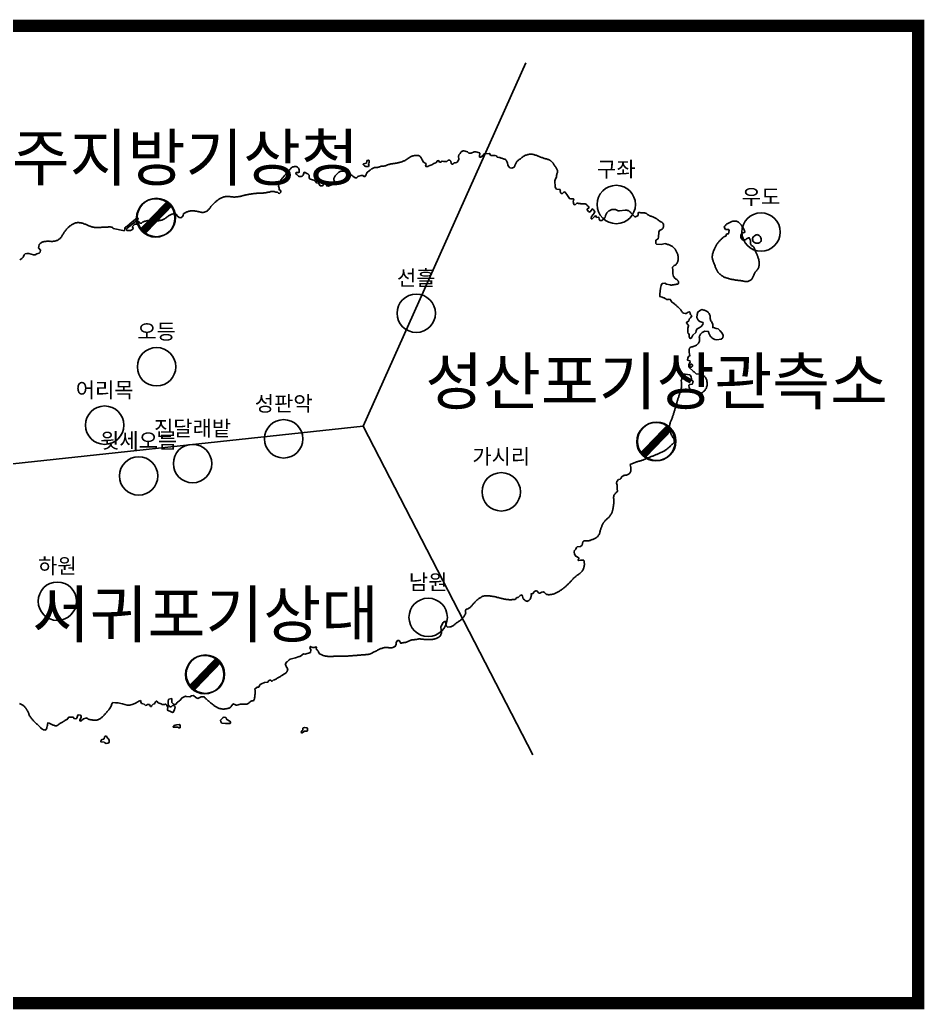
# Model space of a CAD drawing. Header units: millimetres. Extents: x -19392 to 580976, y -49129 to 736091.
# Drawn here: x 147142 to 206020, y -49129 to 15304 of the extents above; entities that cross this region are included whole.
import ezdxf
from ezdxf.enums import TextEntityAlignment as Align

# ---------------------------------------------------------------- set-up
doc = ezdxf.new("R2010")
doc.units = ezdxf.units.MM
for name, color, linetype in [('2122', 7, 'Continuous'), ('AWS', 4, 'Continuous'), ('AWS명', 2, 'Continuous'), ('EL', 2, 'Continuous'), ('Point', 1, 'Continuous'), ('관측소명', 3, 'Continuous'), ('기상청', 1, 'Continuous'), ('티센', 6, 'Continuous')]:
    doc.layers.add(name, color=color, linetype=linetype)
doc.styles.get("Standard").update_dxf_attribs({"font": ''})
doc.styles.get('Standard').set_extended_font_data('Gulim')

# ---------------------------------------------------------------- blocks, each defined once
blk = doc.blocks.new('관측소(기상청)')
at = {"layer": '기상청', "const_width": 500}
blk.add_lwpolyline([(821, 874), (-914, -926)], dxfattribs=at)
at = {"layer": '기상청'}
blk.add_circle((-46, -26), 1250, dxfattribs=at)

msp = doc.modelspace()

# ---------------------------------------------------------------- linework, layer by layer
at = {"linetype": 'Continuous', "const_width": 800}
msp.add_lwpolyline([(107223, -48729), (107223, 14904), (205620, 14904), (205620, -48729)], close=True, dxfattribs=at)
at = {"layer": '2122', "color": 7}
for points in [[(179840, -22147), (179874, -22223), (179881, -22326), (179904, -22396), (179996, -22469), (180037, -22505), (180079, -22540), (180121, -22565), (180159, -22575), (180204, -22567), (180248, -22543), (180290, -22508), (180327, -22466), (180331, -22460), (180360, -22420), (180383, -22375), (180401, -22328), (180410, -22302), (180427, -22255), (180441, -22207), (180455, -22159), (180461, -22137), (180432, -22078), (180514, -22070), (180641, -21922), (180729, -21880), (180766, -21883), (180828, -21906), (180933, -22026), (180990, -22027), (181121, -21966), (181121, -21966), (181209, -21949), (181253, -21961), (181293, -21988), (181332, -22024), (181371, -22062), (181410, -22097), (181417, -22101), (181462, -22118), (181511, -22129), (181560, -22134), (181611, -22136), (181663, -22133), (181714, -22126), (181766, -22116), (181817, -22104), (181826, -22101), (181875, -22091), (181922, -22078), (181969, -22062), (182015, -22044), (182061, -22024), (182106, -22001), (182151, -21977), (182195, -21951), (182238, -21924), (182281, -21895), (182323, -21866), (182365, -21836), (182366, -21836), (182407, -21808), (182448, -21780), (182448, -21780), (182489, -21751), (182529, -21720), (182568, -21689), (182606, -21658), (182645, -21625), (182683, -21592), (182720, -21559), (182757, -21525), (182794, -21491), (182830, -21456), (182855, -21433), (182890, -21398), (182925, -21361), (182959, -21325), (182993, -21288), (183027, -21251), (183061, -21214), (183095, -21177), (183130, -21141), (183164, -21105), (183199, -21069), (183235, -21034), (183272, -21000), (183309, -20968), (183348, -20936), (183365, -20923), (183394, -20901), (183435, -20871), (183476, -20841), (183517, -20810), (183559, -20778), (183559, -20778), (183599, -20746), (183638, -20713), (183676, -20679), (183712, -20643), (183745, -20606), (183775, -20567), (183802, -20527), (183825, -20484), (183843, -20439), (183857, -20392), (183869, -20343), (183879, -20294), (183888, -20244), (183897, -20193), (183904, -20154), (183878, -20042), (183879, -19930), (183849, -19886), (183799, -19876), (183652, -19878), (183542, -19898), (183498, -19891), (183493, -19844), (183527, -19806), (183527, -19781), (183544, -19754), (183538, -19741), (183333, -19632), (183254, -19503), (183230, -19353), (183245, -19253), (183245, -19253), (183340, -19166), (183385, -19061), (183422, -19022), (183654, -19003), (183753, -18903), (183769, -18804), (183790, -18698), (183839, -18653), (183909, -18628), (184015, -18617), (184128, -18628), (184177, -18623), (184226, -18612), (184274, -18596), (184321, -18577), (184349, -18565), (184398, -18551), (184447, -18535), (184496, -18518), (184543, -18499), (184588, -18477), (184632, -18453), (184672, -18425), (184695, -18407), (184732, -18374), (184766, -18338), (184797, -18298), (184826, -18256), (184851, -18212), (184874, -18166), (184882, -18148), (184882, -18148), (184899, -18102), (184913, -18055), (184924, -18006), (184935, -17956), (184945, -17907), (184958, -17858), (184968, -17825), (184986, -17778), (185006, -17732), (185027, -17687), (185040, -17659), (185060, -17614), (185082, -17568), (185104, -17523), (185128, -17479), (185153, -17436), (185162, -17422), (185192, -17383), (185224, -17345), (185259, -17309), (185295, -17274), (185331, -17239), (185369, -17205), (185406, -17171), (185443, -17137), (185479, -17101), (185513, -17065), (185545, -17027), (185550, -17020), (185579, -16979), (185607, -16937), (185607, -16937), (185633, -16894), (185657, -16849), (185680, -16804), (185700, -16758), (185717, -16712), (185722, -16697), (185737, -16650), (185750, -16601), (185760, -16552), (185769, -16503), (185776, -16453), (185782, -16403), (185787, -16359), (185793, -16309), (185799, -16260), (185804, -16210), (185808, -16160), (185811, -16110), (185814, -16060), (185815, -16010), (185816, -16000), (185812, -15948), (185807, -15896), (185803, -15844), (185802, -15794), (185804, -15745), (185812, -15698), (185816, -15683), (185835, -15640), (185862, -15600), (185893, -15561), (185893, -15561), (185928, -15524), (185965, -15488), (186003, -15452), (186040, -15415), (186046, -15410), (186029, -15213), (186032, -15006), (185996, -14868), (186004, -14774), (186124, -14642), (186225, -14615), (186275, -14566), (186314, -14479), (186440, -14380), (186486, -14364), (186535, -14355), (186586, -14349), (186636, -14342), (186678, -14332), (186727, -14314), (186774, -14291), (186817, -14264), (186852, -14231), (186858, -14224), (186884, -14184), (186903, -14138), (186915, -14089), (186921, -14036), (186923, -13983), (186923, -13951), (186922, -13901), (186922, -13901), (186917, -13851), (186911, -13801), (186909, -13778), (186881, -13666), (187245, -13505), (187292, -13489), (187340, -13475), (187388, -13461), (187436, -13448), (187485, -13434), (187533, -13421), (187581, -13407), (187613, -13398), (187660, -13381), (187707, -13364), (187754, -13346), (187800, -13328), (187847, -13310), (187893, -13291), (187939, -13271), (187985, -13252), (188032, -13232), (188078, -13213), (188116, -13196), (188163, -13178), (188209, -13159), (188256, -13141), (188302, -13122), (188349, -13103), (188395, -13084), (188441, -13065), (188441, -13065), (188487, -13046), (188533, -13026), (188579, -13007), (188605, -12995), (188652, -12976), (188699, -12957), (188745, -12938), (188791, -12918), (188838, -12898), (188883, -12878), (188929, -12857), (188974, -12835), (189018, -12812), (189062, -12788), (189105, -12763), (189147, -12737), (189159, -12729), (189201, -12701), (189242, -12673), (189282, -12643), (189321, -12612), (189360, -12580), (189398, -12547), (189435, -12514), (189472, -12480), (189508, -12445), (189511, -12441), (189547, -12406), (189555, -12398), (189593, -12364), (189633, -12329), (189633, -12329), (189672, -12295), (189707, -12259), (189735, -12222), (189741, -12211), (189752, -12171), (189754, -12129), (189747, -12085), (189733, -12039), (189714, -11993), (189690, -11945), (189663, -11896), (189634, -11846), (189606, -11797), (189578, -11746), (189552, -11696), (189547, -11687), (189531, -11638), (189516, -11589), (189501, -11540), (189488, -11491), (189475, -11441), (189465, -11391), (189456, -11342), (189449, -11292), (189445, -11243), (189443, -11194), (189445, -11145), (189447, -11119), (189454, -11071), (189464, -11023), (189477, -10975), (189477, -10975), (189492, -10928), (189509, -10881), (189527, -10834), (189547, -10786), (189567, -10739), (189587, -10692), (189606, -10645), (189612, -10630), (189628, -10582), (189643, -10535), (189658, -10487), (189673, -10440), (189689, -10392), (189704, -10344), (189719, -10296), (189733, -10249), (189748, -10201), (189763, -10153), (189777, -10105), (189792, -10057), (189806, -10009), (189821, -9961), (189835, -9914), (189849, -9866), (189863, -9818), (189877, -9770), (189892, -9722), (189906, -9674), (189920, -9626), (189934, -9578), (189948, -9530), (189963, -9482), (189977, -9434), (189977, -9434), (189991, -9386), (190006, -9338), (190007, -9336), (190022, -9289), (190037, -9241), (190053, -9193), (190068, -9146), (190083, -9098), (190098, -9050), (190113, -9003), (190128, -8955), (190136, -8926), (190152, -8879), (190167, -8831), (190182, -8783), (190195, -8734), (190206, -8686), (190215, -8639), (190222, -8590), (190226, -8540), (190228, -8490), (190229, -8440), (190229, -8390), (190229, -8339), (190230, -8308), (190203, -8192), (190248, -8092), (190249, -8018), (190170, -7860), (190177, -7824), (190209, -7790), (190296, -7769), (190458, -7771), (190458, -7771), (190752, -7821), (190774, -7838), (190850, -7938), (190861, -8070), (190854, -8126), (190879, -8161), (190989, -8237), (190938, -8402), (190919, -8433), (190762, -8444), (190699, -8499), (190692, -8518), (190722, -8640), (190743, -8686), (190769, -8729), (190800, -8769), (190826, -8797), (190862, -8832), (190901, -8863), (190943, -8890), (190988, -8915), (191034, -8936), (191064, -8948), (191110, -8972), (191158, -8993), (191207, -9011), (191257, -9026), (191306, -9035), (191355, -9038), (191403, -9035), (191409, -9034), (191457, -9025), (191505, -9008), (191505, -9008), (191551, -8986), (191594, -8959), (191635, -8927), (191661, -8905), (191698, -8872), (191733, -8835), (191765, -8795), (191793, -8752), (191818, -8707), (191839, -8660), (191856, -8612), (191868, -8563), (191869, -8560), (191881, -8511), (191888, -8462), (191892, -8411), (191891, -8360), (191886, -8309), (191878, -8259), (191869, -8222), (191859, -8171), (191845, -8121), (191828, -8072), (191806, -8026), (191780, -7983), (191749, -7945), (191732, -7927), (191696, -7897), (191655, -7872), (191610, -7851), (191562, -7832), (191513, -7814), (191464, -7798), (191464, -7798), (191423, -7783), (191178, -7746), (191035, -7632), (190977, -7598), (190978, -7585), (190726, -7337), (190726, -7325), (190714, -7321), (190690, -7280), (190698, -7143), (190793, -6994), (190768, -6914), (190620, -6852), (190635, -6712), (190699, -6609), (190768, -6576), (190747, -6439), (190727, -6366), (190711, -6169), (190737, -6082), (190794, -6039), (190838, -6017), (190885, -6000), (190934, -5986), (190982, -5972), (191005, -5965), (191054, -5947), (191101, -5927), (191147, -5906), (191191, -5881), (191231, -5852), (191250, -5835), (191287, -5800), (191287, -5800), (191319, -5761), (191347, -5718), (191370, -5672), (191386, -5624), (191394, -5591), (191399, -5542), (191399, -5492), (191396, -5441), (191394, -5411), (191371, -5345), (191456, -5178), (191576, -5056), (191746, -4977), (191973, -4994), (191988, -5038), (191997, -5091), (191998, -5096), (192014, -5143), (192034, -5190), (192058, -5235), (192086, -5277), (192116, -5318), (192149, -5356), (192185, -5391), (192222, -5422), (192263, -5451), (192305, -5478), (192349, -5504), (192386, -5527), (192520, -5546), (192807, -5498), (192921, -5400), (192932, -5254), (192932, -5254), (192884, -5146), (192776, -4998), (192745, -4963), (192709, -4940), (192602, -4823), (192476, -4797), (192311, -4744), (192255, -4738), (192249, -4728), (192270, -4522), (192184, -4409), (192184, -4396), (192164, -4352), (192128, -4314), (192120, -4305), (192105, -4259), (192098, -4210), (192097, -4159), (192096, -4108), (192095, -4057), (192091, -4025), (192078, -3975), (192061, -3927), (192041, -3879), (192016, -3834), (191989, -3792), (191957, -3754), (191926, -3723), (191887, -3693), (191845, -3667), (191800, -3644), (191754, -3622), (191710, -3601), (191710, -3601), (191670, -3599), (191533, -3569), (191382, -3642), (191294, -3728), (191241, -3878), (191221, -4089), (191299, -4256), (191325, -4288), (191404, -4336), (191603, -4401), (191622, -4420), (191607, -4544), (191505, -4668), (191505, -4680), (191367, -4762), (191279, -4802), (191229, -4842), (191164, -4951), (191150, -5050), (190968, -5229), (190894, -5359), (190840, -5427), (190814, -5442), (190759, -5429), (190722, -5344), (190712, -5182), (190674, -5131), (190662, -5131), (190627, -5043), (190630, -4768), (190682, -4632), (190682, -4606), (190541, -4429), (190541, -4429), (190566, -4377), (190685, -4332), (190704, -4313), (190712, -4182), (190803, -4108), (190883, -3974), (190816, -3887), (190774, -3833), (190769, -3721), (190750, -3711), (190656, -3745), (190532, -3825), (190468, -3829), (190361, -3809), (190320, -3786), (190285, -3754), (190253, -3715), (190224, -3672), (190196, -3626), (190168, -3581), (190157, -3565), (190122, -3528), (190087, -3493), (190051, -3458), (190015, -3424), (189978, -3390), (189941, -3357), (189903, -3323), (189884, -3306), (189846, -3272), (189809, -3239), (189772, -3206), (189734, -3173), (189734, -3173), (189697, -3141), (189577, -3064), (189578, -3039), (189492, -2907), (189417, -2899), (189345, -2921), (189299, -2918), (189253, -2901), (189208, -2875), (189164, -2845), (189118, -2817), (189107, -2810), (189060, -2793), (189012, -2777), (188965, -2761), (188963, -2760), (188801, -2707), (188804, -2561), (188858, -2176), (188907, -2002), (188949, -1896), (188987, -1863), (189138, -1858), (189236, -1919), (189480, -1966), (189530, -1969), (189580, -1970), (189631, -1967), (189681, -1962), (189730, -1953), (189779, -1941), (189782, -1941), (189841, -1932), (189841, -1932), (189900, -1920), (189953, -1904), (189995, -1881), (190022, -1850), (190026, -1840), (190028, -1795), (190015, -1744), (189991, -1695), (189983, -1682), (189953, -1645), (189915, -1613), (189872, -1584), (189828, -1557), (189810, -1545), (189705, -1404), (189652, -1238), (189655, -975), (189624, -840), (189639, -801), (189668, -766), (189707, -735), (189753, -706), (189802, -677), (189848, -645), (189882, -618), (189911, -577), (189936, -533), (189957, -486), (189975, -439), (189989, -390), (189999, -340), (190004, -290), (190004, -287), (190009, -238), (190010, -188), (190007, -138), (190001, -87), (190001, -87), (189991, -37), (189978, 13), (189961, 61), (189942, 109), (189920, 156), (189904, 187), (189882, 233), (189858, 277), (189831, 321), (189802, 362), (189770, 402), (189736, 440), (189700, 475), (189662, 508), (189630, 532), (189591, 560), (189549, 584), (189505, 607), (189459, 626), (189412, 645), (189364, 661), (189316, 677), (189267, 693), (189218, 709), (189169, 724), (189163, 726), (188896, 666), (188596, 682), (188547, 746), (188542, 883), (188549, 932), (188701, 1055), (188733, 1137), (188737, 1480), (188790, 1582), (188959, 1658), (188959, 1658), (188992, 1695), (189018, 1739), (189036, 1787), (189042, 1812), (189054, 1863), (189057, 1915), (189053, 1966), (189038, 2013), (189035, 2021), (189009, 2058), (188974, 2090), (188931, 2118), (188884, 2143), (188835, 2168), (188803, 2186), (188763, 2217), (188724, 2249), (188685, 2280), (188646, 2311), (188606, 2342), (188565, 2370), (188526, 2395), (188482, 2417), (188436, 2437), (188390, 2455), (188343, 2472), (188295, 2488), (188247, 2505), (188200, 2522), (188154, 2541), (188145, 2544), (188102, 2571), (188059, 2599), (188017, 2628), (187974, 2655), (187931, 2681), (187931, 2681), (187887, 2703), (187842, 2720), (187831, 2724), (187783, 2733), (187734, 2738), (187683, 2740), (187633, 2740), (187582, 2739), (187570, 2739), (187509, 2751), (187452, 2758), (187410, 2749), (187398, 2739), (187389, 2694), (187390, 2641), (187396, 2567), (187277, 2497), (187245, 2463), (187182, 2470), (187047, 2594), (186923, 2725), (186892, 2766), (186861, 2805), (186837, 2828), (186796, 2854), (186751, 2874), (186702, 2889), (186652, 2902), (186620, 2911), (186551, 2909), (186174, 2868), (186144, 2853), (186099, 2853), (186054, 2876), (186009, 2908), (185970, 2933), (185970, 2933), (185921, 2945), (185871, 2952), (185820, 2955), (185770, 2953), (185719, 2946), (185693, 2940), (185644, 2930), (185595, 2915), (185549, 2895), (185506, 2870), (185499, 2866), (185459, 2836), (185422, 2802), (185389, 2764), (185358, 2723), (185334, 2686), (185309, 2643), (185287, 2599), (185267, 2559), (185245, 2434), (185210, 2410), (185092, 2274), (185049, 2243), (185024, 2241), (184911, 2239), (184850, 2321), (184845, 2442), (184695, 2439), (184646, 2539), (184561, 2497), (184401, 2346), (184344, 2344), (184332, 2359), (184332, 2403), (184364, 2493), (184459, 2623), (184459, 2623), (184460, 2636), (184511, 2675), (184569, 2812), (184460, 2955), (184408, 2989), (184359, 2902), (184250, 2785), (184175, 2811), (184083, 2925), (184077, 2963), (184083, 2981), (184203, 3083), (184179, 3120), (184139, 3157), (184106, 3198), (184072, 3239), (184037, 3276), (183998, 3306), (183967, 3322), (183920, 3328), (183871, 3326), (183819, 3320), (183767, 3314), (183765, 3314), (183715, 3318), (183666, 3324), (183616, 3332), (183567, 3341), (183518, 3350), (183473, 3359), (183407, 3360), (183388, 3331), (183332, 3286), (183288, 3264), (183238, 3271), (183195, 3344), (183195, 3344), (183181, 3409), (183178, 3456), (183205, 3621), (183192, 3634), (183005, 3639), (182924, 3665), (182759, 3937), (182617, 4095), (182554, 4077), (182472, 3991), (182391, 3982), (182349, 4037), (182325, 4186), (182332, 4237), (182313, 4255), (182095, 4271), (182077, 4283), (182021, 4362), (182006, 4432), (181983, 4809), (182022, 4937), (182081, 5065), (182089, 5169), (182099, 5219), (182113, 5268), (182127, 5317), (182139, 5366), (182147, 5414), (182149, 5439), (182143, 5486), (182131, 5533), (182113, 5579), (182090, 5624), (182064, 5668), (182035, 5711), (182004, 5754), (182004, 5754), (181971, 5796), (181940, 5835), (181913, 5878), (181885, 5921), (181856, 5963), (181825, 6003), (181793, 6041), (181758, 6077), (181721, 6110), (181696, 6129), (181655, 6155), (181612, 6177), (181566, 6196), (181519, 6212), (181471, 6226), (181421, 6239), (181371, 6252), (181321, 6264), (181272, 6277), (181236, 6288), (181189, 6306), (181143, 6325), (181096, 6344), (181050, 6363), (181004, 6381), (180957, 6400), (180910, 6417), (180890, 6424), (180843, 6443), (180796, 6462), (180748, 6480), (180700, 6497), (180652, 6512), (180604, 6526), (180555, 6536), (180507, 6543), (180507, 6543), (180466, 6546), (180416, 6549), (180366, 6548), (180315, 6544), (180265, 6537), (180215, 6527), (180166, 6514), (180117, 6498), (180070, 6480), (180024, 6459), (179999, 6446), (179956, 6422), (179914, 6396), (179873, 6367), (179833, 6336), (179794, 6304), (179755, 6271), (179740, 6259), (179698, 6230), (179656, 6201), (179615, 6171), (179575, 6140), (179538, 6107), (179503, 6072), (179474, 6036), (179448, 5994), (179425, 5950), (179404, 5905), (179385, 5858), (179367, 5810), (179359, 5792), (179320, 5709), (179182, 5648), (179051, 5656), (178941, 5801), (178910, 5864), (178910, 5864), (178886, 5971), (178873, 6021), (178858, 6071), (178838, 6117), (178812, 6158), (178805, 6165), (178769, 6195), (178726, 6219), (178678, 6237), (178627, 6252), (178576, 6266), (178575, 6266), (178528, 6282), (178480, 6297), (178432, 6311), (178384, 6325), (178338, 6338), (178223, 6367), (178174, 6436), (178075, 6469), (177812, 6460), (177781, 6495), (177726, 6605), (177463, 6565), (177363, 6564), (177300, 6486), (177288, 6486), (177287, 6473), (177149, 6351), (177086, 6349), (177067, 6371), (177062, 6415), (177083, 6615), (177059, 6646), (176841, 6698), (176722, 6700), (176722, 6700), (176527, 6628), (176376, 6617), (176284, 6694), (176060, 6772), (176009, 6768), (175960, 6755), (175928, 6740), (175890, 6711), (175856, 6674), (175826, 6632), (175806, 6603), (175776, 6563), (175748, 6522), (175734, 6503), (175706, 6409), (175721, 6232), (175676, 6129), (175609, 6038), (175577, 6011), (175487, 5983), (175418, 5981), (175392, 5958), (175367, 5952), (175311, 5895), (175267, 5902), (175231, 5952), (175214, 6091), (175146, 6154), (175027, 6156), (174939, 6069), (174725, 6082), (174632, 6098), (174526, 6022), (174472, 6034), (174408, 6133), (174326, 6109), (174326, 6109), (174242, 6010), (174237, 5991), (174093, 5950), (173973, 5858), (173772, 5785), (173722, 5748), (173598, 5739), (173559, 5763), (173593, 5903), (173581, 5945), (173420, 6040), (173334, 6176), (173334, 6188), (173324, 6236), (173300, 6281), (173267, 6322), (173252, 6337), (173220, 6379), (173184, 6418), (173143, 6449), (173097, 6469), (173073, 6473), (173029, 6473), (172979, 6472), (172929, 6470), (172878, 6465), (172828, 6459), (172779, 6450), (172730, 6439), (172682, 6425), (172656, 6416), (172611, 6396), (172567, 6373), (172525, 6347), (172483, 6319), (172442, 6290), (172442, 6290), (172401, 6260), (172360, 6230), (172319, 6201), (172277, 6173), (172239, 6150), (172193, 6129), (172148, 6109), (172101, 6090), (172054, 6073), (172007, 6056), (171959, 6041), (171911, 6027), (171862, 6014), (171813, 6002), (171764, 5991), (171715, 5981), (171699, 5977), (171650, 5968), (171601, 5960), (171551, 5953), (171502, 5946), (171452, 5940), (171402, 5933), (171353, 5926), (171303, 5918), (171254, 5910), (171232, 5905), (171184, 5889), (171136, 5871), (171089, 5853), (171042, 5835), (170994, 5817), (170947, 5802), (170898, 5790), (170850, 5781), (170800, 5776), (170800, 5776), (170793, 5776), (170764, 5776), (170715, 5771), (170666, 5761), (170618, 5746), (170570, 5730), (170523, 5713), (170474, 5699), (170434, 5690), (170383, 5689), (170333, 5690), (170283, 5689), (170234, 5683), (170232, 5683), (170186, 5667), (170140, 5647), (170095, 5623), (170051, 5599), (170045, 5596), (169951, 5520), (169901, 5495), (169749, 5361), (169749, 5348), (169717, 5316), (169684, 5204), (169608, 5107), (169608, 5094), (169532, 5101), (169490, 5164), (169359, 5166), (169209, 5129), (169152, 5106), (169089, 5027), (169088, 5013), (169019, 5005), (168979, 5011), (168979, 5011), (168814, 5130), (168775, 5161), (168735, 5192), (168696, 5222), (168686, 5229), (168645, 5258), (168603, 5285), (168560, 5311), (168516, 5335), (168471, 5357), (168434, 5373), (168398, 5387), (168350, 5405), (168301, 5422), (168250, 5436), (168200, 5446), (168149, 5452), (168100, 5452), (168053, 5445), (168008, 5431), (167964, 5410), (167922, 5383), (167881, 5351), (167842, 5316), (167806, 5278), (167771, 5238), (167758, 5222), (167720, 5185), (167684, 5147), (167652, 5107), (167624, 5064), (167604, 5019), (167593, 4977), (167590, 4929), (167594, 4879), (167599, 4828), (167599, 4828), (167600, 4819), (167684, 4720), (167664, 4664), (167614, 4622), (167614, 4609), (167557, 4600), (167212, 4477), (167125, 4485), (167065, 4632), (166958, 4621), (166914, 4587), (166914, 4574), (166850, 4500), (166825, 4492), (166700, 4491), (166640, 4597), (166596, 4654), (166453, 4693), (166367, 4814), (166292, 4858), (166056, 4924), (166025, 4943), (165976, 5006), (165970, 5032), (165979, 5187), (165898, 5270), (165836, 5286), (165731, 5358), (165656, 5379), (165591, 5186), (165527, 5112), (165465, 5088), (165321, 5100), (165290, 5113), (165264, 5151), (165173, 5223), (165173, 5223), (165173, 5236), (165136, 5255), (165118, 5299), (165137, 5358), (165300, 5356), (165331, 5371), (165337, 5390), (165326, 5543), (165309, 5592), (165284, 5638), (165252, 5677), (165220, 5703), (165178, 5727), (165129, 5741), (165077, 5747), (165024, 5745), (164972, 5735), (164961, 5732), (164917, 5719), (164875, 5698), (164835, 5671), (164797, 5638), (164760, 5601), (164724, 5562), (164690, 5520), (164656, 5478), (164623, 5437), (164588, 5402), (164554, 5366), (164520, 5329), (164486, 5292), (164454, 5254), (164422, 5215), (164390, 5177), (164359, 5137), (164357, 5135), (164357, 5135), (164324, 5097), (164291, 5059), (164259, 5020), (164228, 4981), (164197, 4941), (164168, 4901), (164141, 4859), (164116, 4816), (164105, 4798), (164078, 4753), (164051, 4708), (164028, 4662), (164010, 4615), (163997, 4568), (163991, 4519), (163990, 4510), (163995, 4461), (164005, 4412), (164018, 4363), (164026, 4330), (164022, 4240), (164097, 4210), (164134, 4154), (164127, 4082), (164108, 4052), (164043, 3996), (163981, 4010), (163926, 4073), (163801, 4087), (163751, 4099), (163701, 4112), (163652, 4124), (163603, 4131), (163554, 4130), (163544, 4128), (163496, 4114), (163496, 4114), (163493, 4114), (163445, 4101), (163397, 4089), (163348, 4078), (163299, 4068), (163250, 4058), (163200, 4050), (163151, 4042), (163101, 4035), (163051, 4029), (163033, 4027), (162984, 4023), (162934, 4019), (162884, 4016), (162834, 4013), (162784, 4011), (162734, 4009), (162684, 4007), (162634, 4005), (162584, 4003), (162534, 3999), (162523, 3999), (162473, 3994), (162423, 3988), (162374, 3982), (162324, 3976), (162275, 3969), (162225, 3962), (162176, 3954), (162126, 3946), (162077, 3938), (162028, 3929), (161978, 3920), (161929, 3910), (161880, 3900), (161868, 3898), (161868, 3898), (161820, 3887), (161771, 3875), (161722, 3863), (161674, 3851), (161625, 3839), (161576, 3827), (161528, 3816), (161479, 3805), (161430, 3796), (161381, 3787), (161351, 3783), (161301, 3776), (161251, 3770), (161201, 3765), (161152, 3762), (161121, 3761), (161071, 3763), (161021, 3767), (160971, 3772), (160921, 3778), (160872, 3783), (160822, 3788), (160790, 3790), (160739, 3793), (160688, 3794), (160638, 3794), (160587, 3793), (160537, 3789), (160488, 3782), (160440, 3773), (160423, 3769), (160376, 3755), (160329, 3739), (160283, 3719), (160238, 3697), (160194, 3673), (160194, 3673), (160151, 3646), (160109, 3618), (160067, 3588), (160026, 3557), (159987, 3525), (159977, 3517), (159937, 3487), (159899, 3456), (159861, 3423), (159823, 3390), (159787, 3356), (159751, 3320), (159716, 3285), (159681, 3248), (159647, 3211), (159618, 3179), (159586, 3139), (159556, 3097), (159526, 3056), (159495, 3015), (159464, 2976), (159431, 2939), (159396, 2905), (159358, 2874), (159352, 2870), (159310, 2842), (159265, 2817), (159219, 2796), (159171, 2779), (159123, 2767), (159093, 2762), (159045, 2758), (158997, 2760), (158948, 2766), (158899, 2775), (158849, 2787), (158849, 2787), (158799, 2800), (158749, 2813), (158699, 2826), (158661, 2834), (158611, 2842), (158561, 2849), (158511, 2855), (158460, 2860), (158410, 2862), (158360, 2863), (158311, 2861), (158262, 2856), (158251, 2855), (158202, 2847), (158153, 2837), (158104, 2824), (158056, 2808), (158009, 2789), (157964, 2769), (157949, 2761), (157905, 2738), (157862, 2713), (157820, 2686), (157791, 2668), (157776, 2568), (157725, 2503), (157725, 2490), (157618, 2411), (157512, 2425), (157394, 2538), (157367, 2583), (157340, 2627), (157309, 2661), (157267, 2677), (157217, 2680), (157164, 2673), (157164, 2673), (157110, 2659), (157094, 2654), (157045, 2642), (156998, 2626), (156952, 2607), (156907, 2584), (156863, 2558), (156820, 2530), (156778, 2501), (156770, 2495), (156730, 2465), (156692, 2432), (156653, 2400), (156614, 2369), (156574, 2340), (156569, 2337), (156525, 2314), (156479, 2293), (156432, 2276), (156384, 2261), (156334, 2249), (156285, 2239), (156267, 2237), (156218, 2228), (156168, 2222), (156118, 2218), (156068, 2216), (156018, 2216), (155967, 2217), (155917, 2220), (155885, 2222), (155836, 2228), (155786, 2235), (155736, 2242), (155686, 2248), (155637, 2251), (155637, 2251), (155627, 2251), (155577, 2248), (155528, 2241), (155479, 2231), (155430, 2220), (155381, 2207), (155333, 2194), (155284, 2181), (155274, 2179), (155231, 2165), (155195, 2150), (155158, 2137), (155134, 2128), (155131, 2124), (155068, 2057), (154967, 2068), (154894, 2148), (154890, 2149), (154856, 2163), (154851, 2163), (154816, 2159), (154811, 2153), (154758, 2098), (154763, 2086), (154795, 2000), (154766, 1991), (154620, 1987), (154614, 1980), (154483, 1832), (154487, 1820), (154524, 1717), (154512, 1676), (154396, 1612), (154355, 1590), (154105, 1583), (154100, 1592), (154100, 1592), (154096, 1704), (154100, 1704), (154104, 1707), (154218, 1797), (154782, 2251), (154783, 2252), (154862, 2337), (154853, 2347), (154845, 2356), (154844, 2357), (154805, 2392), (154797, 2389), (154763, 2377), (154761, 2376), (154462, 2138), (154461, 2138), (154111, 1837), (154044, 1814), (154042, 1811), (154004, 1774), (154003, 1771), (153985, 1718), (153985, 1717), (153949, 1568), (153225, 1710), (153190, 1746), (153167, 1769), (153126, 1793), (153081, 1808), (153032, 1815), (152981, 1817), (152928, 1814), (152874, 1808), (152820, 1802), (152778, 1798), (152728, 1798), (152728, 1798), (152678, 1798), (152628, 1797), (152578, 1795), (152528, 1793), (152478, 1790), (152476, 1790), (152426, 1786), (152376, 1781), (152326, 1776), (152276, 1772), (152226, 1769), (152176, 1767), (152127, 1768), (152102, 1769), (152053, 1774), (152004, 1781), (151955, 1791), (151906, 1802), (151857, 1815), (151809, 1830), (151761, 1845), (151713, 1862), (151693, 1869), (151646, 1887), (151600, 1907), (151553, 1927), (151508, 1947), (151462, 1967), (151416, 1987), (151369, 2005), (151322, 2022), (151283, 2035), (151234, 2050), (151184, 2063), (151134, 2075), (151084, 2085), (151084, 2085), (151034, 2092), (150984, 2096), (150935, 2097), (150886, 2094), (150873, 2092), (150824, 2086), (150776, 2076), (150728, 2062), (150681, 2044), (150634, 2024), (150589, 2001), (150544, 1976), (150500, 1948), (150458, 1918), (150417, 1887), (150377, 1854), (150362, 1841), (150324, 1809), (150288, 1776), (150253, 1741), (150219, 1704), (150187, 1666), (150155, 1627), (150124, 1587), (150093, 1546), (150063, 1505), (150034, 1464), (150010, 1431), (149983, 1387), (149956, 1343), (149930, 1298), (149903, 1254), (149877, 1210), (149849, 1167), (149820, 1127), (149789, 1089), (149789, 1089), (149755, 1054), (149719, 1022), (149708, 1014), (149667, 986), (149623, 961), (149578, 940), (149530, 921), (149482, 906), (149432, 894), (149382, 885), (149377, 884), (149328, 879), (149278, 876), (149228, 876), (149178, 876), (149127, 877), (149103, 876), (149051, 877), (148999, 877), (148946, 878), (148893, 877), (148841, 875), (148790, 871), (148739, 864), (148690, 854), (148644, 841), (148599, 822), (148557, 800), (148542, 790), (148504, 759), (148468, 725), (148433, 688), (148413, 668), (148376, 539), (148368, 452), (148485, 294), (148485, 294), (148464, 164), (148414, 102), (148256, 54), (148143, -10), (148037, 1), (147725, 86), (147603, 81), (147500, 65), (147424, -10), (147387, -113), (147357, -155), (147277, -232), (147271, -251), (147136, -335)], [(169736, 6134), (169732, 6028), (169682, 5979), (169681, 5959), (169531, 5925), (169500, 5894), (169499, 5870), (169576, 5790), (169672, 5749), (169842, 5746), (169861, 5793), (169855, 5862), (169837, 5921), (169879, 6020), (169896, 6110), (169859, 6164), (169787, 6138), (169736, 6134), (169736, 6134)], [(193109, 1220), (193160, 1347), (193180, 1368), (193223, 1358), (193286, 1367), (193320, 1579), (193283, 1648), (193089, 1651), (193008, 1801), (193023, 1846), (193053, 1889), (193071, 1909), (193104, 1946), (193141, 1978), (193182, 2007), (193226, 2033), (193272, 2056), (193319, 2078), (193325, 2081), (193369, 2108), (193414, 2133), (193460, 2155), (193507, 2173), (193554, 2187), (193594, 2193), (193645, 2199), (193696, 2198), (193747, 2193), (193797, 2181), (193844, 2165), (193878, 2148), (193921, 2125), (193960, 2095), (193997, 2061), (194032, 2024), (194065, 1984), (194065, 1984), (194096, 1943), (194110, 1924), (194142, 1886), (194173, 1846), (194202, 1805), (194229, 1763), (194253, 1719), (194260, 1707), (194281, 1663), (194301, 1617), (194320, 1570), (194338, 1523), (194342, 1513), (194330, 1452), (194299, 1449), (194162, 1401), (194123, 1371), (194078, 1249), (194076, 1119), (194171, 997), (194236, 948), (194283, 949), (194332, 969), (194357, 982), (194401, 1005), (194444, 1031), (194488, 1055), (194491, 1057), (194537, 1077), (194581, 1095), (194632, 1105), (194704, 923), (194716, 854), (194720, 685), (194746, 647), (194783, 614), (194783, 614), (194825, 584), (194869, 554), (194902, 527), (194930, 486), (194953, 443), (194973, 397), (194991, 350), (195008, 302), (195025, 253), (195037, 220), (195058, 175), (195078, 129), (195099, 83), (195118, 37), (195137, -9), (195142, -19), (195161, -66), (195180, -112), (195199, -160), (195216, -207), (195231, -255), (195244, -303), (195255, -352), (195261, -393), (195270, -443), (195276, -495), (195279, -546), (195280, -598), (195278, -649), (195272, -700), (195263, -750), (195251, -798), (195234, -845), (195216, -886), (195191, -927), (195161, -966), (195129, -1005), (195129, -1005), (195095, -1043), (195061, -1081), (195029, -1120), (195014, -1140), (194989, -1183), (194966, -1227), (194944, -1272), (194922, -1317), (194901, -1363), (194880, -1409), (194861, -1457), (194841, -1504), (194818, -1548), (194791, -1588), (194790, -1589), (194756, -1625), (194716, -1656), (194673, -1682), (194625, -1704), (194576, -1720), (194529, -1731), (194481, -1738), (194433, -1739), (194383, -1736), (194333, -1729), (194282, -1720), (194232, -1709), (194181, -1698), (194155, -1693), (194105, -1688), (194055, -1682), (194006, -1677), (193956, -1671), (193907, -1664), (193857, -1658), (193808, -1650), (193808, -1650), (193796, -1648), (193746, -1642), (193697, -1634), (193647, -1627), (193598, -1619), (193549, -1610), (193499, -1600), (193451, -1589), (193402, -1578), (193354, -1565), (193333, -1559), (193284, -1546), (193235, -1533), (193186, -1519), (193138, -1503), (193090, -1486), (193043, -1468), (192998, -1447), (192953, -1425), (192910, -1401), (192877, -1379), (192834, -1352), (192793, -1323), (192753, -1292), (192715, -1259), (192678, -1224), (192644, -1187), (192611, -1149), (192580, -1109), (192551, -1068), (192541, -1051), (192515, -1009), (192492, -965), (192471, -920), (192452, -874), (192434, -827), (192434, -827), (192417, -779), (192402, -731), (192386, -682), (192371, -634), (192369, -624), (192348, -578), (192327, -531), (192307, -484), (192288, -436), (192271, -389), (192255, -341), (192242, -294), (192233, -246), (192227, -198), (192224, -150), (192225, -100), (192229, -51), (192236, -1), (192246, 48), (192259, 98), (192273, 147), (192290, 195), (192308, 243), (192328, 291), (192346, 332), (192364, 379), (192383, 425), (192404, 471), (192426, 516), (192450, 561), (192475, 604), (192501, 647), (192529, 689), (192558, 730), (192589, 770), (192615, 803), (192647, 842), (192647, 842), (192679, 880), (192713, 916), (192748, 952), (192784, 987), (192821, 1021), (192859, 1054), (192862, 1057), (192897, 1095), (192933, 1131), (192972, 1164), (193013, 1190), (193034, 1199), (193082, 1213), (193109, 1220), (193109, 1220)], [(195186, 1311), (195136, 1301), (195087, 1289), (195039, 1274), (195007, 1259), (194962, 1232), (194922, 1198), (194890, 1159), (194867, 1115), (194865, 1110), (194852, 1061), (194849, 1010), (194857, 958), (194872, 915), (194893, 866), (194923, 823), (194962, 791), (194985, 781), (195014, 773), (195064, 763), (195115, 756), (195164, 756), (195179, 758), (195232, 767), (195283, 784), (195329, 809), (195366, 842), (195381, 863), (195399, 907), (195406, 958), (195404, 1011), (195396, 1050), (195383, 1098), (195363, 1145), (195335, 1189), (195302, 1228), (195276, 1252), (195236, 1281), (195193, 1307), (195186, 1311), (195186, 1311)], [(190884, -7122), (190879, -7124), (190874, -7125), (190869, -7126), (190864, -7128), (190859, -7129), (190854, -7130), (190849, -7132), (190844, -7133), (190839, -7135), (190834, -7137), (190829, -7138), (190825, -7140), (190820, -7142), (190816, -7144), (190812, -7147), (190808, -7150), (190804, -7152), (190802, -7155), (190798, -7158), (190794, -7162), (190791, -7166), (190788, -7170), (190785, -7174), (190782, -7179), (190780, -7183), (190778, -7188), (190776, -7193), (190774, -7198), (190772, -7203), (190771, -7208), (190770, -7213), (190770, -7218), (190769, -7223), (190769, -7226), (190769, -7232), (190769, -7237), (190769, -7242), (190769, -7242), (190769, -7248), (190770, -7253), (190771, -7259), (190772, -7264), (190774, -7269), (190776, -7274), (190778, -7279), (190780, -7284), (190783, -7288), (190786, -7292), (190789, -7296), (190792, -7300), (190796, -7302), (190798, -7304), (190802, -7307), (190806, -7309), (190811, -7310), (190816, -7312), (190821, -7313), (190826, -7313), (190831, -7314), (190837, -7314), (190842, -7313), (190847, -7313), (190853, -7312), (190858, -7311), (190863, -7309), (190869, -7307), (190873, -7305), (190876, -7304), (190881, -7302), (190885, -7300), (190890, -7297), (190894, -7294), (190898, -7291), (190902, -7288), (190906, -7284), (190910, -7280), (190910, -7280), (190913, -7276), (190917, -7272), (190920, -7268), (190923, -7263), (190925, -7259), (190928, -7254), (190930, -7249), (190931, -7245), (190933, -7240), (190934, -7235), (190935, -7233), (190936, -7228), (190937, -7223), (190937, -7217), (190938, -7212), (190938, -7207), (190938, -7201), (190937, -7196), (190937, -7191), (190936, -7185), (190934, -7180), (190933, -7175), (190931, -7170), (190929, -7165), (190927, -7160), (190924, -7155), (190922, -7151), (190918, -7147), (190915, -7143), (190912, -7139), (190908, -7136), (190905, -7134), (190901, -7131), (190897, -7129), (190892, -7126), (190888, -7124), (190884, -7122), (190884, -7122)], [(147113, -29222), (147161, -29238), (147209, -29257), (147254, -29278), (147298, -29303), (147298, -29303), (147340, -29331), (147366, -29351), (147405, -29382), (147441, -29416), (147474, -29453), (147506, -29492), (147536, -29533), (147564, -29576), (147591, -29619), (147611, -29653), (147636, -29696), (147658, -29741), (147680, -29786), (147700, -29832), (147721, -29878), (147741, -29924), (147762, -29969), (147784, -30014), (147808, -30058), (147819, -30077), (147847, -30119), (147876, -30160), (147906, -30200), (147937, -30239), (147969, -30277), (148003, -30315), (148037, -30352), (148050, -30365), (148084, -30400), (148120, -30435), (148157, -30469), (148157, -30469), (148194, -30502), (148232, -30535), (148270, -30568), (148307, -30601), (148345, -30635), (148380, -30667), (148414, -30706), (148447, -30745), (148481, -30783), (148516, -30818), (148554, -30849), (148582, -30868), (148630, -30900), (148682, -30927), (148733, -30945), (148780, -30950), (148819, -30940), (148849, -30909), (148873, -30864), (148895, -30813), (148905, -30789), (148923, -30703), (148949, -30654), (148945, -30590), (148957, -30486), (149057, -30496), (149138, -30538), (149182, -30562), (149227, -30585), (149272, -30607), (149318, -30626), (149318, -30626), (149351, -30638), (149400, -30657), (149450, -30671), (149500, -30677), (149538, -30674), (149582, -30658), (149624, -30631), (149664, -30598), (149705, -30564), (149711, -30559), (149753, -30532), (149795, -30505), (149838, -30479), (149880, -30453), (149923, -30427), (149966, -30401), (149991, -30386), (150034, -30361), (150077, -30335), (150120, -30310), (150163, -30284), (150206, -30259), (150249, -30233), (150257, -30229), (150331, -30117), (150481, -30114), (150574, -30102), (150618, -30121), (150673, -30200), (150804, -30224), (150849, -30168), (150849, -30168), (150920, -29978), (150939, -29969), (151095, -29990), (151137, -30041), (151136, -30122), (151053, -30290), (151053, -30346), (151064, -30362), (151140, -30341), (151291, -30218), (151431, -30165), (151461, -30164), (151508, -30176), (151552, -30201), (151595, -30230), (151616, -30243), (151663, -30260), (151711, -30273), (151761, -30283), (151810, -30290), (151853, -30294), (151904, -30301), (151955, -30305), (152006, -30308), (152056, -30307), (152107, -30304), (152156, -30296), (152204, -30284), (152220, -30279), (152266, -30263), (152311, -30242), (152311, -30242), (152355, -30217), (152398, -30190), (152439, -30160), (152478, -30127), (152486, -30121), (152524, -30089), (152560, -30055), (152595, -30020), (152629, -29983), (152662, -29945), (152695, -29906), (152727, -29867), (152737, -29855), (152771, -29818), (152804, -29780), (152837, -29743), (152870, -29705), (152903, -29667), (152935, -29630), (152968, -29592), (152989, -29567), (153096, -29399), (153141, -29250), (153205, -29160), (153374, -29178), (153534, -29169), (153824, -29248), (153989, -29283), (154122, -29326), (154309, -29323), (154516, -29256), (154516, -29256), (154666, -29194), (154817, -29121), (154885, -29076), (154994, -29032), (155025, -29076), (155026, -29115), (155067, -29214), (155235, -29254), (155322, -29343), (155384, -29338), (155460, -29282), (155578, -29284), (155658, -29413), (155708, -29411), (155721, -29373), (155834, -29256), (155922, -29238), (155961, -29164), (155974, -29108), (156012, -29071), (156056, -29069), (156160, -29186), (156341, -29232), (156407, -29295), (156553, -29281), (156622, -29261), (156690, -29315), (156788, -29488), (156765, -29581), (156749, -29606), (156748, -29638), (156748, -29638), (156761, -29653), (156837, -29698), (156916, -29727), (156945, -29751), (157084, -29802), (157128, -29793), (157223, -29638), (157251, -29431), (157214, -29388), (157183, -29372), (157083, -29361), (156995, -29438), (156932, -29440), (156863, -29395), (156826, -29332), (156791, -29232), (156793, -29063), (156832, -28960), (156851, -28939), (157039, -28896), (157030, -29104), (157049, -29145), (157147, -29256), (157216, -29288), (157297, -29295), (157322, -29239), (157386, -29149), (157421, -29117), (157512, -29073), (157551, -29020), (157715, -28851), (157715, -28851), (157937, -28743), (157963, -28755), (158221, -28793), (158310, -28728), (158460, -28693), (158602, -28832), (158695, -28876), (158740, -28884), (158959, -28787), (159077, -28776), (159122, -28789), (159163, -28814), (159202, -28846), (159240, -28884), (159276, -28924), (159294, -28943), (159332, -28975), (159370, -29007), (159409, -29039), (159446, -29072), (159484, -29105), (159522, -29137), (159561, -29169), (159599, -29201), (159639, -29232), (159646, -29238), (159685, -29270), (159724, -29301), (159764, -29332), (159805, -29362), (159846, -29391), (159846, -29391), (159888, -29418), (159930, -29444), (159974, -29467), (159991, -29475), (160036, -29498), (160083, -29518), (160130, -29536), (160178, -29552), (160226, -29564), (160275, -29573), (160300, -29576), (160350, -29581), (160400, -29582), (160450, -29580), (160500, -29575), (160550, -29568), (160588, -29561), (160637, -29552), (160685, -29540), (160734, -29527), (160768, -29518), (160831, -29482), (160868, -29470), (160868, -29457), (160906, -29420), (160924, -29383), (161042, -29242), (161177, -29317), (161205, -29324), (161270, -29325), (161515, -29272), (161515, -29272), (161565, -29269), (161616, -29268), (161667, -29269), (161718, -29271), (161769, -29272), (161819, -29271), (161869, -29268), (161917, -29262), (161961, -29252), (162004, -29224), (162044, -29192), (162085, -29157), (162125, -29124), (162166, -29094), (162209, -29070), (162255, -29054), (162285, -29051), (162307, -29051), (162349, -29037), (162380, -29006), (162402, -28962), (162417, -28907), (162427, -28846), (162433, -28784), (162436, -28749), (162446, -28700), (162453, -28651), (162457, -28602), (162460, -28551), (162462, -28501), (162463, -28451), (162463, -28451), (162464, -28400), (162465, -28389), (162447, -28260), (162460, -28261), (162592, -28150), (162698, -28158), (162763, -28003), (162782, -27981), (162888, -27937), (163064, -27863), (163290, -27829), (163335, -27755), (163423, -27700), (163485, -27700), (163535, -27745), (163535, -27770), (163572, -27770), (163636, -27705), (163717, -27673), (163762, -27652), (163807, -27630), (163851, -27606), (163894, -27581), (163937, -27554), (163979, -27528), (164022, -27501), (164061, -27477), (164104, -27452), (164148, -27428), (164192, -27403), (164235, -27378), (164235, -27378), (164277, -27351), (164319, -27324), (164327, -27319), (164372, -27292), (164416, -27265), (164458, -27235), (164494, -27202), (164525, -27165), (164528, -27160), (164548, -27117), (164563, -27069), (164573, -27019), (164582, -26968), (164586, -26952), (164503, -26846), (164435, -26682), (164422, -26673), (164501, -26527), (164539, -26498), (164564, -26491), (164672, -26370), (164734, -26343), (165085, -26251), (165337, -26151), (165393, -26149), (165418, -26137), (165622, -25995), (165713, -26013), (166065, -25894), (166086, -25731), (166026, -25581), (166026, -25581), (166038, -25527), (166062, -25499), (166093, -25520), (166216, -25564), (166307, -25566), (166432, -25529), (166451, -25568), (166437, -25673), (166504, -25731), (166534, -25772), (166558, -25817), (166581, -25865), (166604, -25911), (166630, -25953), (166663, -25988), (166684, -26003), (166713, -26017), (166759, -26039), (166805, -26058), (166852, -26076), (166899, -26092), (166948, -26107), (166996, -26120), (167045, -26131), (167095, -26140), (167144, -26148), (167194, -26154), (167195, -26154), (167244, -26158), (167294, -26161), (167343, -26161), (167343, -26161), (167393, -26160), (167443, -26158), (167493, -26155), (167544, -26152), (167594, -26148), (167644, -26145), (167695, -26142), (167734, -26140), (167784, -26140), (167834, -26141), (167884, -26142), (167934, -26144), (167984, -26145), (168034, -26146), (168084, -26147), (168134, -26147), (168159, -26147), (168209, -26146), (168258, -26144), (168308, -26143), (168358, -26140), (168408, -26137), (168458, -26134), (168508, -26131), (168558, -26127), (168608, -26123), (168658, -26119), (168708, -26115), (168757, -26111), (168807, -26106), (168834, -26104), (168834, -26104), (168884, -26100), (168934, -26097), (168984, -26093), (169034, -26090), (169084, -26086), (169134, -26081), (169184, -26077), (169233, -26072), (169283, -26067), (169333, -26062), (169383, -26056), (169432, -26050), (169460, -26046), (169512, -26045), (169564, -26044), (169616, -26042), (169668, -26040), (169719, -26037), (169770, -26033), (169820, -26026), (169870, -26017), (169918, -26006), (169965, -25991), (170010, -25972), (170054, -25949), (170071, -25938), (170093, -25924), (170135, -25898), (170179, -25873), (170223, -25850), (170269, -25829), (170269, -25829), (170314, -25808), (170361, -25789), (170380, -25780), (170426, -25757), (170471, -25734), (170517, -25712), (170562, -25690), (170608, -25668), (170655, -25648), (170701, -25630), (170748, -25613), (170796, -25598), (170844, -25585), (170892, -25575), (170913, -25572), (170962, -25571), (171012, -25574), (171063, -25578), (171113, -25584), (171164, -25589), (171214, -25593), (171264, -25595), (171314, -25594), (171363, -25588), (171373, -25586), (171420, -25572), (171467, -25555), (171514, -25537), (171552, -25522), (171647, -25383), (171648, -25246), (171648, -25246), (171731, -25128), (171762, -25116), (171830, -25117), (171947, -25300), (171992, -25293), (172043, -25275), (172055, -25270), (172104, -25261), (172154, -25254), (172204, -25248), (172254, -25241), (172302, -25232), (172321, -25227), (172368, -25209), (172413, -25188), (172458, -25164), (172502, -25141), (172547, -25119), (172593, -25099), (172616, -25091), (172664, -25081), (172714, -25074), (172764, -25069), (172814, -25065), (172864, -25061), (172914, -25056), (172925, -25055), (172974, -25044), (173023, -25034), (173072, -25024), (173112, -25019), (173112, -25019), (173162, -25017), (173211, -25018), (173261, -25022), (173311, -25028), (173361, -25034), (173411, -25041), (173461, -25047), (173465, -25048), (173515, -25052), (173564, -25056), (173614, -25059), (173664, -25061), (173714, -25062), (173759, -25062), (173810, -25062), (173861, -25061), (173912, -25059), (173963, -25055), (174013, -25049), (174062, -25041), (174111, -25030), (174158, -25016), (174191, -25004), (174241, -24989), (174291, -24970), (174339, -24949), (174385, -24924), (174429, -24896), (174468, -24865), (174503, -24830), (174533, -24791), (174533, -24791), (174543, -24774), (174563, -24731), (174578, -24684), (174590, -24634), (174600, -24584), (174608, -24544), (174571, -24446), (174561, -24230), (174575, -24185), (174709, -23951), (174753, -23905), (174822, -23872), (174847, -23869), (174866, -23894), (174870, -24054), (174895, -24136), (174920, -24179), (174992, -24243), (175149, -24232), (175196, -24220), (175242, -24204), (175287, -24183), (175330, -24158), (175373, -24131), (175414, -24101), (175455, -24070), (175496, -24038), (175536, -24005), (175576, -23972), (175578, -23970), (175621, -23943), (175621, -23943), (175664, -23916), (175707, -23889), (175749, -23861), (175790, -23832), (175830, -23801), (175868, -23770), (175905, -23737), (175941, -23702), (175952, -23689), (175984, -23651), (176014, -23612), (176043, -23571), (176071, -23529), (176098, -23487), (176125, -23444), (176139, -23423), (176154, -23402), (176169, -23355), (176172, -23302), (176168, -23247), (176164, -23194), (176165, -23146), (176175, -23114), (176210, -23087), (176254, -23067), (176304, -23049), (176355, -23032), (176384, -23021), (176424, -22993), (176462, -22961), (176497, -22927), (176497, -22927), (176532, -22890), (176565, -22852), (176597, -22813), (176630, -22774), (176662, -22735), (176695, -22696), (176700, -22690), (176735, -22654), (176769, -22617), (176804, -22581), (176840, -22546), (176876, -22511), (176913, -22478), (176951, -22445), (176988, -22417), (177028, -22387), (177069, -22359), (177112, -22332), (177155, -22307), (177199, -22283), (177218, -22273), (177247, -22259), (177293, -22240), (177340, -22226), (177389, -22216), (177439, -22210), (177489, -22207), (177541, -22206), (177592, -22208), (177643, -22212), (177685, -22216), (177685, -22216), (177735, -22218), (177784, -22221), (177834, -22227), (177883, -22234), (177933, -22242), (177982, -22251), (178031, -22261), (178080, -22272), (178129, -22284), (178178, -22296), (178227, -22308), (178260, -22316), (178309, -22328), (178357, -22341), (178406, -22354), (178454, -22367), (178502, -22380), (178551, -22392), (178600, -22404), (178648, -22414), (178663, -22417), (178712, -22426), (178762, -22434), (178811, -22441), (178861, -22448), (178911, -22453), (178961, -22456), (179011, -22459), (179051, -22460), (179101, -22460), (179151, -22459), (179151, -22459), (179201, -22457), (179251, -22455), (179301, -22451), (179351, -22448), (179389, -22446), (179510, -22325), (179592, -22307), (179719, -22191), (179840, -22147), (179840, -22147)], [(160536, -30523), (160810, -30522), (160836, -30512), (160851, -30483), (160856, -30431), (160813, -30362), (160627, -30263), (160551, -30142), (160448, -30120), (160385, -30131), (160366, -30152), (160353, -30152), (160227, -30291), (160214, -30316), (160225, -30423), (160305, -30505), (160536, -30523), (160536, -30523)], [(157364, -30763), (157133, -30755), (157133, -30736), (157198, -30646), (157249, -30625), (157363, -30602), (157543, -30579), (157585, -30655), (157589, -30774), (157576, -30799), (157502, -30797), (157427, -30765), (157364, -30763), (157364, -30763)], [(165679, -31031), (165527, -31121), (165471, -31123), (165465, -31095), (165504, -31002), (165561, -30947), (165562, -30840), (165594, -30804), (165681, -30775), (165827, -30804), (165863, -30826), (165881, -30870), (165881, -30952), (165866, -31000), (165848, -31019), (165679, -31031), (165679, -31031)], [(152682, -31773), (152627, -31742), (152421, -31724), (152416, -31664), (152434, -31620), (152479, -31574), (152598, -31548), (152636, -31516), (152657, -31411), (152683, -31378), (152713, -31353), (152782, -31353), (152850, -31469), (152887, -31491), (152960, -31609), (152960, -31733), (152952, -31765), (152876, -31811), (152764, -31818), (152682, -31773), (152682, -31773)]]:
    msp.add_lwpolyline(points, dxfattribs=at)
at = {"layer": 'AWS'}
for centre in [(185972, 3275), (195399, 1481), (172950, -3807), (156046, -7294), (152667, -11096), (164320, -11984), (158389, -13595), (154878, -14402), (178485, -15435), (149588, -22559), (173727, -23611)]:
    msp.add_circle(centre, 1250, dxfattribs=at)
at = {"layer": '기상청'}
for centre in [(156039, 2429), (188602, -12144), (159228, -27310)]:
    msp.add_circle(centre, 1250, dxfattribs=at)
at = {"layer": '티센'}
for points in [[(169496, -11169), (180088, 12499)], [(142032, -14114), (169496, -11169)], [(169496, -11169), (180543, -32564)]]:
    msp.add_lwpolyline(points, dxfattribs=at)

# ---------------------------------------------------------------- block references
at = {"layer": 'Point'}
for p in [(156039, 2429), (188602, -12144), (159228, -27310)]:
    msp.add_blockref('관측소(기상청)', p, dxfattribs=at)

# ---------------------------------------------------------------- texts
at = {"layer": 'AWS명'}
for s, p in [('구좌', (185972, 4775)), ('우도', (195399, 2981)), ('선흘', (172950, -2307)), ('오등', (156046, -5794)), ('어리목', (152667, -9596)), ('성판악', (164320, -10484)), ('진달래밭', (158389, -12095)), ('윗세오름', (154878, -12902)), ('가시리', (178485, -13935)), ('하원', (149588, -21059)), ('남원', (173727, -22111))]:
    msp.add_text(s, height=1000, dxfattribs=at).set_placement(p, align=Align.BOTTOM_CENTER)
at = {"layer": 'EL'}
for p in [(156039, 2428), (188602, -12145), (159228, -27311)]:
    msp.add_text('0.000', height=2.5, dxfattribs=at).set_placement(p, align=Align.TOP_CENTER)
at = {"layer": '관측소명'}
for s, p in [('제주지방기상청', (156039, 3929)), ('성산포기상관측소', (188602, -10644)), ('서귀포기상대', (159228, -25810))]:
    msp.add_text(s, height=3000, dxfattribs=at).set_placement(p, align=Align.BOTTOM_CENTER)

doc.saveas('drawing.dxf')
